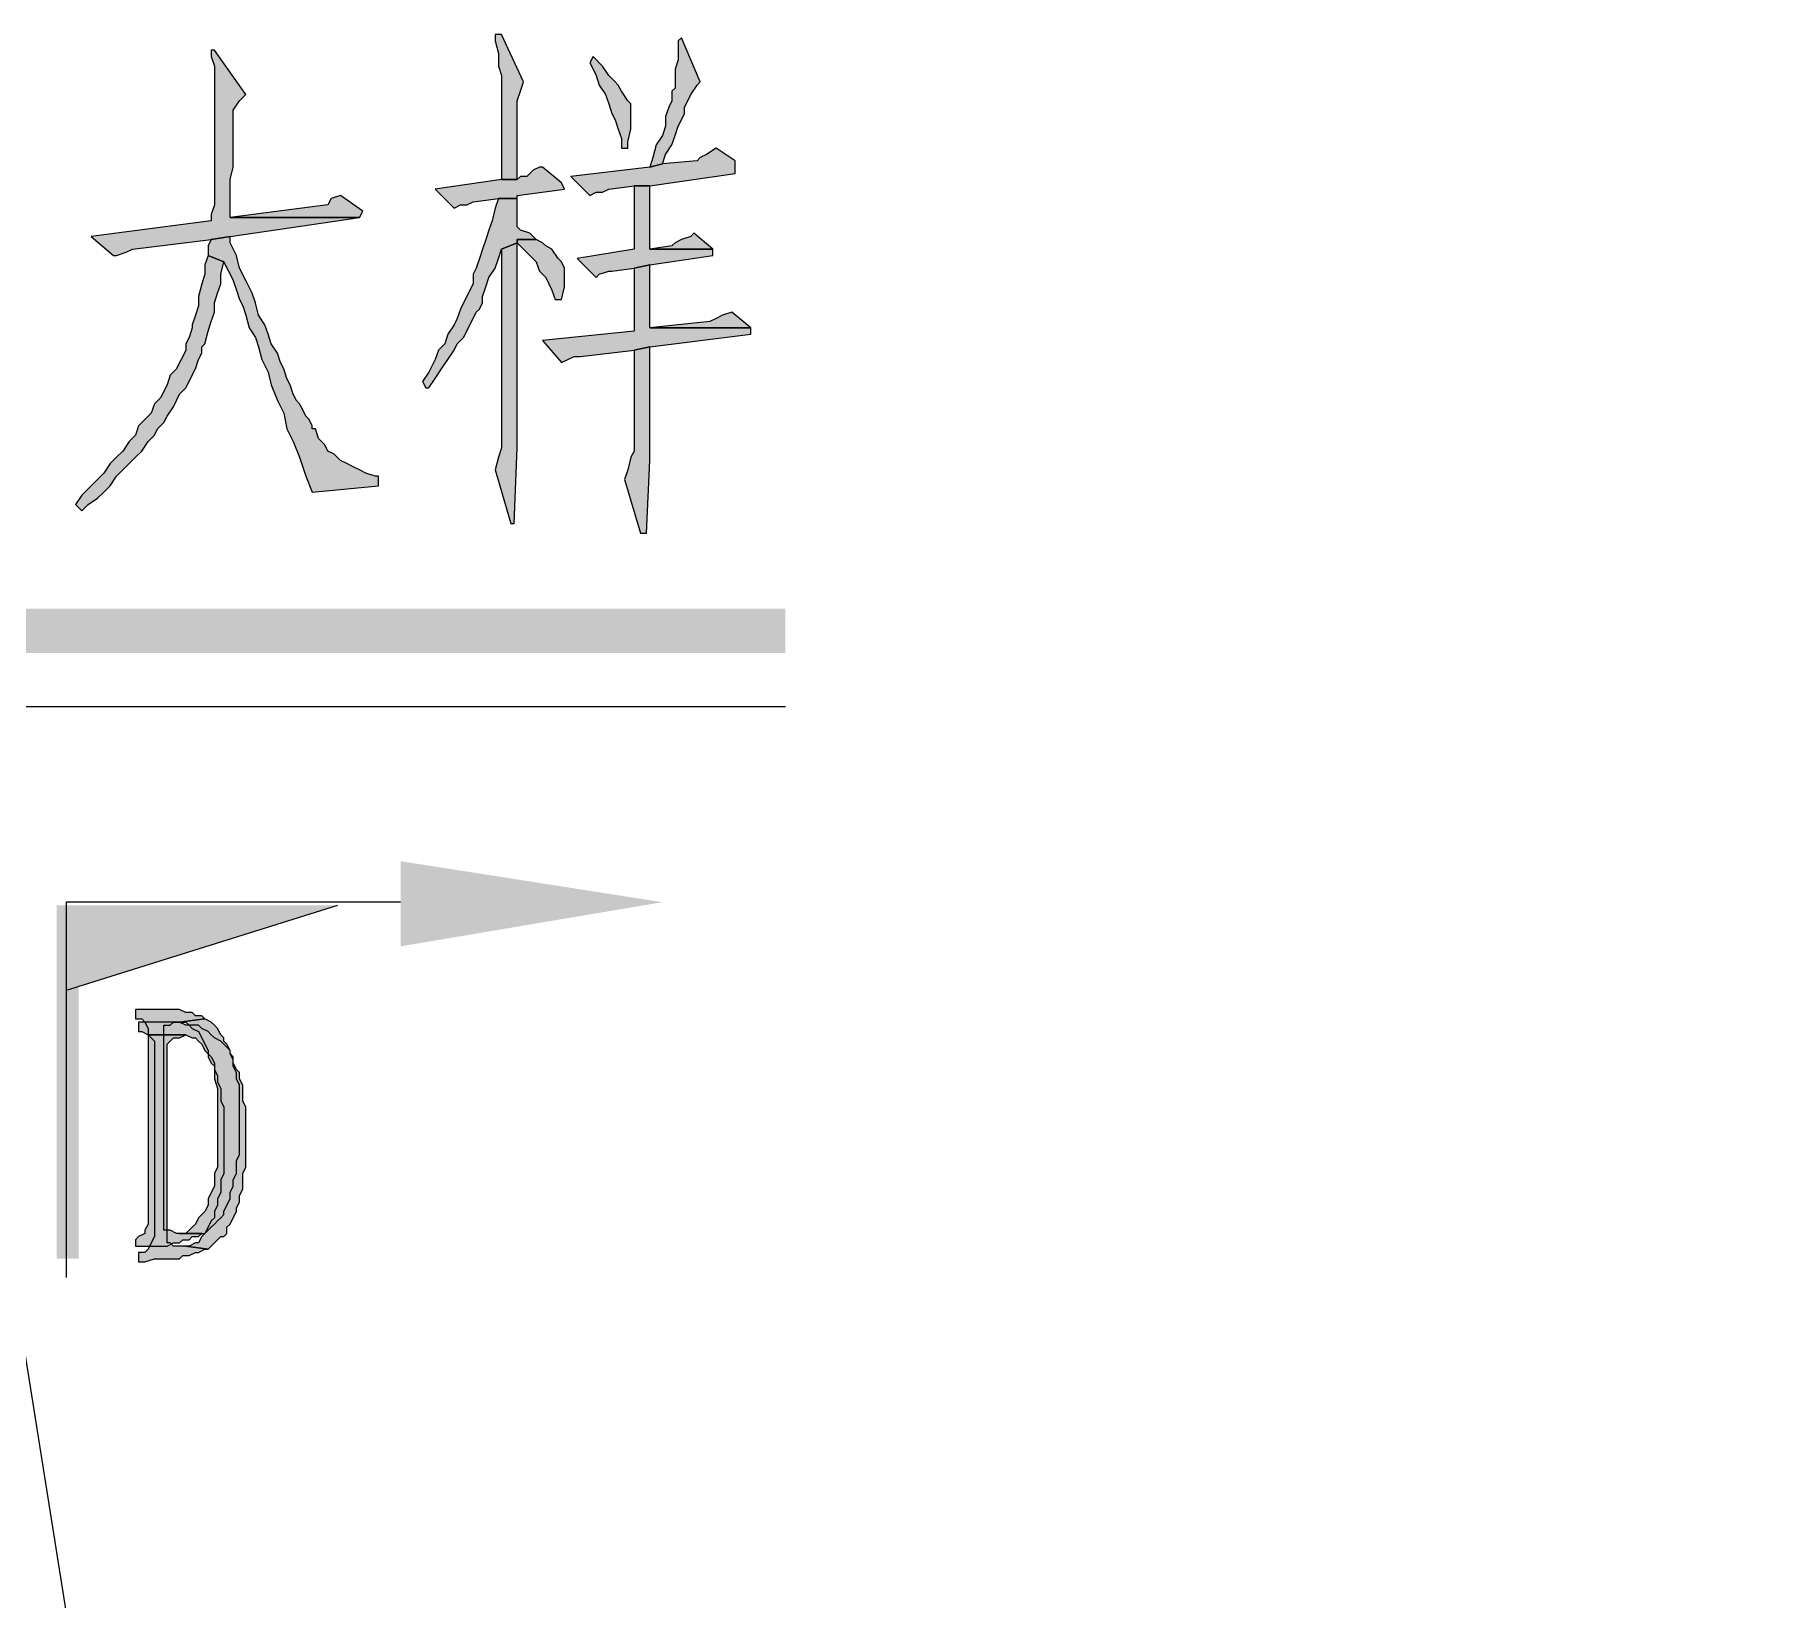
# Model space of a CAD drawing. Header units: millimetres. Extents: x 24 to 410, y 10 to 282.
# Drawn here: x 336.72 to 359.88, y 133.43 to 154.43 of the extents above; entities that cross this region are included whole.
import ezdxf

# ---------------------------------------------------------------- set-up
doc = ezdxf.new("R2010")
doc.units = ezdxf.units.MM

msp = doc.modelspace()

# ---------------------------------------------------------------- hatches: boundary and pattern name
h = msp.add_hatch(color=256)
h.dxf.hatch_style = 2
h.paths.add_polyline_path([(342.984667, 154.432), (342.9, 154.432), (342.9, 154.347333), (342.942333, 154.178), (342.942333, 154.008667), (342.984667, 153.881667), (342.984667, 152.484667), (343.196333, 152.484667), (343.196333, 152.992667), (343.196333, 153.077333), (343.196333, 153.543), (343.238667, 153.67), (343.281, 153.797)])
h = msp.add_hatch(color=256)
h.dxf.hatch_style = 2
h.paths.add_polyline_path([(345.397667, 154.389667), (345.355333, 154.347333), (345.355333, 154.093333), (345.313, 153.966333), (345.313, 153.712333), (345.270667, 153.67), (345.270667, 153.543), (345.228333, 153.458333), (345.186, 153.331333), (345.186, 153.204333), (345.143667, 153.077333), (345.059, 152.950333), (345.016667, 152.781), (344.974333, 152.654), (345.143667, 152.696333), (345.186, 152.823333), (345.270667, 152.950333), (345.313, 153.077333), (345.355333, 153.204333), (345.397667, 153.289), (345.44, 153.373667), (345.44, 153.458333), (345.482333, 153.543), (345.524667, 153.627667), (345.609333, 153.754667), (345.651667, 153.797)])
h = msp.add_hatch(color=256)
h.dxf.hatch_style = 2
h.paths.add_polyline_path([(339.132333, 154.220333), (339.09, 154.220333), (339.09, 154.135667), (339.132333, 154.008667), (339.132333, 152.146), (339.09, 152.019), (339.09, 151.934333), (337.481333, 151.722667), (337.777667, 151.468667), (337.82, 151.468667), (337.947, 151.511), (338.031667, 151.553333), (339.09, 151.680333), (339.344, 151.722667), (341.079667, 151.976667), (339.344, 151.976667), (339.344, 152.019), (339.344, 152.484667), (339.386333, 152.654), (339.386333, 153.416), (339.471, 153.543), (339.555667, 153.627667)])
h = msp.add_hatch(color=256)
h.dxf.hatch_style = 2
h.paths.add_polyline_path([(344.212333, 154.135667), (344.17, 154.051), (344.212333, 153.966333), (344.254667, 153.881667), (344.297, 153.754667), (344.381667, 153.627667), (344.424, 153.500667), (344.466333, 153.373667), (344.508667, 153.289), (344.551, 153.162), (344.593333, 153.035), (344.593333, 152.908), (344.678, 152.908), (344.678, 152.992667), (344.720333, 153.162), (344.720333, 153.500667), (344.678, 153.543), (344.593333, 153.67), (344.551, 153.754667), (344.508667, 153.797), (344.424, 153.881667), (344.339333, 154.008667)])
h = msp.add_hatch(color=256)
h.dxf.hatch_style = 2
h.paths.add_polyline_path([(345.863333, 152.908), (345.736333, 152.823333), (345.651667, 152.781), (345.609333, 152.738667), (345.143667, 152.696333), (344.974333, 152.654), (343.916, 152.527), (344.17, 152.273), (344.254667, 152.315333), (344.339333, 152.315333), (344.424, 152.357667), (344.762667, 152.4), (344.974333, 152.4), (346.117333, 152.569333), (346.117333, 152.738667)])
h = msp.add_hatch(color=256)
h.dxf.hatch_style = 2
h.paths.add_polyline_path([(343.535, 152.654), (343.492667, 152.654), (343.408, 152.611667), (343.323333, 152.527), (343.238667, 152.527), (343.196333, 152.484667), (342.984667, 152.484667), (342.095667, 152.357667), (342.349667, 152.103667), (342.434333, 152.146), (342.519, 152.146), (342.603667, 152.188333), (342.942333, 152.230667), (343.196333, 152.230667), (343.196333, 152.273), (343.831333, 152.357667), (343.789, 152.442333)])
h = msp.add_hatch(color=256)
h.dxf.hatch_style = 2
h.paths.add_polyline_path([(344.974333, 152.4), (344.762667, 152.4), (344.762667, 152.146), (344.762667, 151.553333), (344.000667, 151.426333), (344.254667, 151.172333), (344.297, 151.214667), (344.424, 151.257), (344.466333, 151.257), (344.762667, 151.299333), (344.974333, 151.341667), (345.821, 151.468667), (345.821, 151.553333), (344.974333, 151.553333)])
h = msp.add_hatch(color=256)
h.dxf.hatch_style = 2
h.paths.add_polyline_path([(340.825667, 152.273), (340.698667, 152.230667), (340.656333, 152.146), (339.344, 151.976667), (341.079667, 151.976667), (341.122, 152.061333)])
h = msp.add_hatch(color=256)
h.dxf.hatch_style = 2
h.paths.add_polyline_path([(343.196333, 152.230667), (342.942333, 152.230667), (342.9, 152.103667), (342.857667, 151.934333), (342.815333, 151.807333), (342.773, 151.680333), (342.730667, 151.553333), (342.688333, 151.426333), (342.646, 151.299333), (342.603667, 151.214667), (342.603667, 151.087667), (342.561333, 151.003), (342.519, 150.918333), (342.476667, 150.833667), (342.434333, 150.749), (342.392, 150.622), (342.349667, 150.537333), (342.265, 150.410333), (342.222667, 150.283333), (342.138, 150.198667), (342.095667, 150.071667), (342.011, 149.902333), (341.926333, 149.775333), (341.968667, 149.690667), (342.011, 149.690667), (342.095667, 149.817667), (342.180333, 149.944667), (342.265, 150.071667), (342.349667, 150.198667), (342.392, 150.283333), (342.476667, 150.368), (342.519, 150.452667), (342.561333, 150.537333), (342.603667, 150.622), (342.646, 150.706667), (342.688333, 150.749), (342.730667, 150.833667), (342.730667, 150.918333), (342.773, 151.045333), (342.815333, 151.172333), (342.9, 151.299333), (342.942333, 151.426333), (342.984667, 151.553333), (343.196333, 151.638), (343.196333, 151.680333), (343.450333, 151.680333), (343.365667, 151.765), (343.238667, 151.807333), (343.196333, 151.849667)])
h = msp.add_hatch(color=256)
h.dxf.hatch_style = 2
h.paths.add_polyline_path([(339.344, 151.722667), (339.09, 151.680333), (339.047667, 151.595667), (339.047667, 151.468667), (339.259333, 151.384), (339.301667, 151.299333), (339.344, 151.214667), (339.386333, 151.13), (339.428667, 151.003), (339.471, 150.876), (339.513333, 150.791333), (339.555667, 150.664333), (339.598, 150.495), (339.682667, 150.368), (339.725, 150.241), (339.767333, 150.071667), (339.852, 149.902333), (339.894333, 149.733), (339.979, 149.521333), (340.063667, 149.352), (340.106, 149.140333), (340.190667, 148.971), (340.275333, 148.759333), (340.36, 148.505333), (340.444667, 148.293667), (341.333667, 148.378333), (341.333667, 148.505333), (341.291333, 148.505333), (341.164333, 148.547667), (341.079667, 148.59), (340.995, 148.632333), (340.910333, 148.674667), (340.825667, 148.717), (340.741, 148.801667), (340.656333, 148.844), (340.614, 148.928667), (340.529333, 149.013333), (340.487, 149.140333), (340.444667, 149.140333), (340.444667, 149.182667), (340.402333, 149.267333), (340.36, 149.309667), (340.317667, 149.394333), (340.275333, 149.479), (340.233, 149.521333), (340.190667, 149.606), (340.148333, 149.733), (340.106, 149.817667), (340.063667, 149.944667), (340.021333, 150.029333), (339.979, 150.156333), (339.894333, 150.283333), (339.852, 150.410333), (339.809667, 150.537333), (339.725, 150.664333), (339.682667, 150.833667), (339.640333, 150.960667), (339.555667, 151.13), (339.471, 151.299333), (339.428667, 151.468667), (339.344, 151.638)])
h = msp.add_hatch(color=256)
h.dxf.hatch_style = 2
h.paths.add_polyline_path([(343.450333, 151.680333), (343.196333, 151.680333), (343.196333, 151.638), (343.281, 151.553333), (343.365667, 151.468667), (343.450333, 151.384), (343.492667, 151.257), (343.577333, 151.172333), (343.619667, 151.087667), (343.662, 151.003), (343.704333, 150.876), (343.789, 150.876), (343.831333, 151.045333), (343.831333, 151.299333), (343.789, 151.384), (343.746667, 151.426333), (343.662, 151.553333), (343.577333, 151.595667), (343.535, 151.638)])
h = msp.add_hatch(color=256)
h.dxf.hatch_style = 2
h.paths.add_polyline_path([(345.567, 151.765), (345.524667, 151.722667), (345.397667, 151.680333), (345.313, 151.638), (345.270667, 151.595667), (344.974333, 151.553333), (345.821, 151.553333)])
h = msp.add_hatch(color=256)
h.dxf.hatch_style = 2
h.paths.add_polyline_path([(339.047667, 151.468667), (339.005333, 151.341667), (339.005333, 151.214667), (338.963, 151.087667), (338.920667, 150.918333), (338.920667, 150.791333), (338.878333, 150.664333), (338.836, 150.537333), (338.836, 150.495), (338.793667, 150.368), (338.751333, 150.283333), (338.751333, 150.198667), (338.709, 150.114), (338.666667, 150.029333), (338.624333, 149.944667), (338.539667, 149.86), (338.497333, 149.733), (338.455, 149.648333), (338.412667, 149.563667), (338.328, 149.479), (338.285667, 149.352), (338.201, 149.267333), (338.116333, 149.182667), (338.074, 149.055667), (337.989333, 148.971), (337.904667, 148.844), (337.82, 148.759333), (337.735333, 148.674667), (337.650667, 148.547667), (337.566, 148.463), (337.439, 148.336), (337.354333, 148.251333), (337.269667, 148.124333), (337.354333, 148.039667), (337.439, 148.124333), (337.566, 148.209), (337.650667, 148.293667), (337.735333, 148.378333), (337.82, 148.505333), (337.904667, 148.59), (337.989333, 148.674667), (338.074, 148.759333), (338.158667, 148.844), (338.243333, 148.971), (338.328, 149.055667), (338.370333, 149.140333), (338.455, 149.225), (338.497333, 149.309667), (338.582, 149.436667), (338.624333, 149.521333), (338.666667, 149.606), (338.751333, 149.690667), (338.793667, 149.775333), (338.836, 149.86), (338.878333, 149.944667), (338.920667, 150.071667), (338.963, 150.156333), (338.963, 150.241), (339.005333, 150.283333), (339.047667, 150.452667), (339.09, 150.579667), (339.132333, 150.706667), (339.132333, 150.833667), (339.174667, 150.960667), (339.217, 151.087667), (339.217, 151.214667), (339.259333, 151.384)])
h = msp.add_hatch(color=256)
h.dxf.hatch_style = 2
h.paths.add_polyline_path([(343.196333, 151.638), (342.984667, 151.553333), (342.984667, 148.886333), (342.942333, 148.759333), (342.9, 148.59), (343.111667, 147.870333), (343.154, 147.870333), (343.196333, 148.886333)])
h = msp.add_hatch(color=256)
h.dxf.hatch_style = 2
h.paths.add_polyline_path([(344.974333, 151.341667), (344.762667, 151.299333), (344.762667, 150.452667), (343.535, 150.325667), (343.789, 150.029333), (343.873667, 150.071667), (343.958333, 150.114), (344.043, 150.114), (344.762667, 150.198667), (344.974333, 150.241), (346.329, 150.410333), (346.329, 150.495), (344.974333, 150.495)])
h = msp.add_hatch(color=256)
h.dxf.hatch_style = 2
h.paths.add_polyline_path([(346.075, 150.706667), (345.948, 150.664333), (345.863333, 150.622), (345.778667, 150.579667), (344.974333, 150.495), (346.329, 150.495)])
h = msp.add_hatch(color=256)
h.dxf.hatch_style = 2
h.paths.add_polyline_path([(344.974333, 150.241), (344.762667, 150.198667), (344.762667, 148.844), (344.720333, 148.759333), (344.678, 148.59), (344.635667, 148.463), (344.847333, 147.743333), (344.932, 147.743333), (344.974333, 148.717)])
h = msp.add_hatch(color=256)
h.dxf.hatch_style = 2
h.paths.add_polyline_path([(322.537667, 146.727333), (322.537667, 146.134667), (346.794667, 146.727333)])
h = msp.add_hatch(color=256)
h.dxf.hatch_style = 2
h.paths.add_polyline_path([(322.537667, 146.134667), (346.794667, 146.727333), (346.794667, 146.134667)])
h = msp.add_hatch(color=256)
h.dxf.hatch_style = 2
h.paths.add_polyline_path([(341.63, 142.197667), (345.143667, 142.790333), (341.63, 143.340667)])
h = msp.add_hatch(color=256)
h.dxf.hatch_style = 2
h.paths.add_polyline_path([(337.015667, 138.006667), (337.312, 138.006667), (337.015667, 142.748)])
h = msp.add_hatch(color=256)
h.dxf.hatch_style = 2
h.paths.add_polyline_path([(337.312, 138.006667), (337.015667, 142.748), (337.312, 142.748)])
h = msp.add_hatch(color=256)
h.dxf.hatch_style = 2
h.paths.add_polyline_path([(337.142667, 142.748), (340.783333, 142.748), (337.142667, 141.605)])
h = msp.add_hatch(color=256)
h.dxf.hatch_style = 2
h.paths.add_polyline_path([(338.624333, 141.351), (338.074, 141.351), (338.074, 141.224), (338.158667, 141.224), (338.201, 141.181667), (338.243333, 141.097), (338.243333, 138.472333), (338.201, 138.387667), (338.201, 138.345333), (338.116333, 138.303), (338.074, 138.260667), (338.074, 138.176), (338.116333, 138.176), (338.497333, 138.176), (338.582, 138.218333), (338.666667, 138.218333), (338.709, 138.260667), (338.793667, 138.260667), (338.836, 138.303), (338.920667, 138.303), (338.963, 138.345333), (338.666667, 138.345333), (338.624333, 138.345333), (338.539667, 138.387667), (338.455, 138.387667), (338.455, 138.43), (338.455, 141.139333), (338.539667, 141.139333), (338.582, 141.181667), (338.666667, 141.181667), (339.005333, 141.224), (338.963, 141.266333), (338.878333, 141.266333), (338.836, 141.308667), (338.751333, 141.308667), (338.666667, 141.351)])
h = msp.add_hatch(color=256)
h.dxf.hatch_style = 2
h.paths.add_polyline_path([(338.666667, 141.181667), (338.116333, 141.181667), (338.116333, 141.054667), (338.158667, 141.054667), (338.243333, 141.012333), (338.751333, 141.012333), (338.836, 140.97), (338.878333, 140.97), (338.920667, 140.927667), (338.963, 140.885333), (339.005333, 140.800667), (339.09, 140.716), (339.132333, 140.631333), (339.132333, 140.546667), (339.174667, 140.462), (339.174667, 140.377333), (339.217, 140.292667), (339.217, 140.123333), (339.259333, 140.038667), (339.259333, 139.573), (339.259333, 139.149667), (339.217, 139.065), (339.217, 138.895667), (339.174667, 138.811), (339.174667, 138.726333), (339.132333, 138.641667), (339.132333, 138.557), (339.09, 138.514667), (339.047667, 138.43), (339.005333, 138.345333), (338.963, 138.303), (338.920667, 138.218333), (338.878333, 138.218333), (338.793667, 138.176), (338.751333, 138.176), (339.047667, 138.133667), (339.09, 138.176), (339.132333, 138.218333), (339.174667, 138.260667), (339.217, 138.303), (339.259333, 138.303), (339.301667, 138.345333), (339.301667, 138.43), (339.344, 138.472333), (339.386333, 138.557), (339.428667, 138.641667), (339.428667, 138.684), (339.471, 138.768667), (339.471, 138.853333), (339.513333, 138.938), (339.513333, 139.149667), (339.555667, 139.234333), (339.555667, 140.038667), (339.513333, 140.123333), (339.513333, 140.335), (339.471, 140.419667), (339.471, 140.504333), (339.428667, 140.546667), (339.386333, 140.631333), (339.386333, 140.716), (339.344, 140.758333), (339.344, 140.800667), (339.301667, 140.843), (339.259333, 140.885333), (339.217, 140.927667), (339.132333, 140.97), (339.09, 141.012333), (339.047667, 141.054667), (338.963, 141.097), (338.920667, 141.139333), (338.751333, 141.139333)])
h = msp.add_hatch(color=256)
h.dxf.hatch_style = 2
h.paths.add_polyline_path([(339.005333, 141.224), (338.666667, 141.181667), (338.751333, 141.181667), (338.793667, 141.139333), (338.836, 141.097), (338.920667, 141.054667), (338.963, 140.97), (339.005333, 140.885333), (339.047667, 140.800667), (339.047667, 140.716), (339.09, 140.631333), (339.132333, 140.589), (339.132333, 140.419667), (339.174667, 140.292667), (339.174667, 139.234333), (339.132333, 139.149667), (339.132333, 138.980333), (339.09, 138.895667), (339.047667, 138.811), (339.047667, 138.726333), (339.005333, 138.641667), (338.920667, 138.557), (338.878333, 138.472333), (338.836, 138.43), (338.793667, 138.387667), (338.751333, 138.345333), (338.666667, 138.345333), (338.963, 138.345333), (339.005333, 138.345333), (339.047667, 138.387667), (339.09, 138.43), (339.132333, 138.472333), (339.174667, 138.514667), (339.217, 138.557), (339.259333, 138.599333), (339.259333, 138.641667), (339.301667, 138.726333), (339.344, 138.811), (339.344, 138.895667), (339.386333, 138.980333), (339.386333, 139.065), (339.428667, 139.149667), (339.428667, 139.319), (339.471, 139.403667), (339.471, 140.335), (339.428667, 140.419667), (339.428667, 140.504333), (339.386333, 140.589), (339.386333, 140.673667), (339.344, 140.758333), (339.344, 140.800667), (339.301667, 140.885333), (339.259333, 140.927667), (339.259333, 140.97), (339.217, 141.012333), (339.174667, 141.097), (339.132333, 141.139333), (339.09, 141.181667)])
h = msp.add_hatch(color=256)
h.dxf.hatch_style = 2
h.paths.add_polyline_path([(338.243333, 141.012333), (338.285667, 140.97), (338.328, 140.927667), (338.328, 138.303), (338.285667, 138.218333), (338.243333, 138.133667), (338.201, 138.091333), (338.116333, 138.091333), (338.116333, 137.964333), (338.201, 137.964333), (338.328, 138.006667), (338.666667, 138.006667), (338.709, 138.049), (338.793667, 138.049), (338.878333, 138.091333), (338.920667, 138.091333), (339.005333, 138.133667), (339.047667, 138.133667), (338.751333, 138.176), (338.582, 138.176), (338.539667, 138.218333), (338.497333, 138.218333), (338.497333, 140.885333), (338.539667, 140.927667), (338.582, 140.97), (338.666667, 140.97), (338.751333, 141.012333)])

# ---------------------------------------------------------------- linework, layer by layer
at = {"lineweight": 0}
for points in [[(342.984667, 154.432), (342.9, 154.432), (342.9, 154.347333), (342.942333, 154.178), (342.942333, 154.008667), (342.984667, 153.881667), (342.984667, 152.484667), (343.196333, 152.484667), (343.196333, 152.992667), (343.196333, 153.077333), (343.196333, 153.543), (343.238667, 153.67), (343.281, 153.797)], [(345.397667, 154.389667), (345.355333, 154.347333), (345.355333, 154.093333), (345.313, 153.966333), (345.313, 153.712333), (345.270667, 153.67), (345.270667, 153.543), (345.228333, 153.458333), (345.186, 153.331333), (345.186, 153.204333), (345.143667, 153.077333), (345.059, 152.950333), (345.016667, 152.781), (344.974333, 152.654), (345.143667, 152.696333), (345.186, 152.823333), (345.270667, 152.950333), (345.313, 153.077333), (345.355333, 153.204333), (345.397667, 153.289), (345.44, 153.373667), (345.44, 153.458333), (345.482333, 153.543), (345.524667, 153.627667), (345.609333, 153.754667), (345.651667, 153.797)], [(339.132333, 154.220333), (339.09, 154.220333), (339.09, 154.135667), (339.132333, 154.008667), (339.132333, 152.146), (339.09, 152.019), (339.09, 151.934333), (337.481333, 151.722667), (337.777667, 151.468667), (337.82, 151.468667), (337.947, 151.511), (338.031667, 151.553333), (339.09, 151.680333), (339.344, 151.722667), (341.079667, 151.976667), (339.344, 151.976667), (339.344, 152.019), (339.344, 152.484667), (339.386333, 152.654), (339.386333, 153.416), (339.471, 153.543), (339.555667, 153.627667)], [(344.212333, 154.135667), (344.17, 154.051), (344.212333, 153.966333), (344.254667, 153.881667), (344.297, 153.754667), (344.381667, 153.627667), (344.424, 153.500667), (344.466333, 153.373667), (344.508667, 153.289), (344.551, 153.162), (344.593333, 153.035), (344.593333, 152.908), (344.678, 152.908), (344.678, 152.992667), (344.720333, 153.162), (344.720333, 153.500667), (344.678, 153.543), (344.593333, 153.67), (344.551, 153.754667), (344.508667, 153.797), (344.424, 153.881667), (344.339333, 154.008667)], [(345.863333, 152.908), (345.736333, 152.823333), (345.651667, 152.781), (345.609333, 152.738667), (345.143667, 152.696333), (344.974333, 152.654), (343.916, 152.527), (344.17, 152.273), (344.254667, 152.315333), (344.339333, 152.315333), (344.424, 152.357667), (344.762667, 152.4), (344.974333, 152.4), (346.117333, 152.569333), (346.117333, 152.738667)], [(343.535, 152.654), (343.492667, 152.654), (343.408, 152.611667), (343.323333, 152.527), (343.238667, 152.527), (343.196333, 152.484667), (342.984667, 152.484667), (342.095667, 152.357667), (342.349667, 152.103667), (342.434333, 152.146), (342.519, 152.146), (342.603667, 152.188333), (342.942333, 152.230667), (343.196333, 152.230667), (343.196333, 152.273), (343.831333, 152.357667), (343.789, 152.442333)], [(344.974333, 152.4), (344.762667, 152.4), (344.762667, 152.146), (344.762667, 151.553333), (344.000667, 151.426333), (344.254667, 151.172333), (344.297, 151.214667), (344.424, 151.257), (344.466333, 151.257), (344.762667, 151.299333), (344.974333, 151.341667), (345.821, 151.468667), (345.821, 151.553333), (344.974333, 151.553333)], [(340.825667, 152.273), (340.698667, 152.230667), (340.656333, 152.146), (339.344, 151.976667), (341.079667, 151.976667), (341.122, 152.061333)], [(343.196333, 152.230667), (342.942333, 152.230667), (342.9, 152.103667), (342.857667, 151.934333), (342.815333, 151.807333), (342.773, 151.680333), (342.730667, 151.553333), (342.688333, 151.426333), (342.646, 151.299333), (342.603667, 151.214667), (342.603667, 151.087667), (342.561333, 151.003), (342.519, 150.918333), (342.476667, 150.833667), (342.434333, 150.749), (342.392, 150.622), (342.349667, 150.537333), (342.265, 150.410333), (342.222667, 150.283333), (342.138, 150.198667), (342.095667, 150.071667), (342.011, 149.902333), (341.926333, 149.775333), (341.968667, 149.690667), (342.011, 149.690667), (342.095667, 149.817667), (342.180333, 149.944667), (342.265, 150.071667), (342.349667, 150.198667), (342.392, 150.283333), (342.476667, 150.368), (342.519, 150.452667), (342.561333, 150.537333), (342.603667, 150.622), (342.646, 150.706667), (342.688333, 150.749), (342.730667, 150.833667), (342.730667, 150.918333), (342.773, 151.045333), (342.815333, 151.172333), (342.9, 151.299333), (342.942333, 151.426333), (342.984667, 151.553333), (343.196333, 151.638), (343.196333, 151.680333), (343.450333, 151.680333), (343.365667, 151.765), (343.238667, 151.807333), (343.196333, 151.849667)], [(339.344, 151.722667), (339.09, 151.680333), (339.047667, 151.595667), (339.047667, 151.468667), (339.259333, 151.384), (339.301667, 151.299333), (339.344, 151.214667), (339.386333, 151.13), (339.428667, 151.003), (339.471, 150.876), (339.513333, 150.791333), (339.555667, 150.664333), (339.598, 150.495), (339.682667, 150.368), (339.725, 150.241), (339.767333, 150.071667), (339.852, 149.902333), (339.894333, 149.733), (339.979, 149.521333), (340.063667, 149.352), (340.106, 149.140333), (340.190667, 148.971), (340.275333, 148.759333), (340.36, 148.505333), (340.444667, 148.293667), (341.333667, 148.378333), (341.333667, 148.505333), (341.291333, 148.505333), (341.164333, 148.547667), (341.079667, 148.59), (340.995, 148.632333), (340.910333, 148.674667), (340.825667, 148.717), (340.741, 148.801667), (340.656333, 148.844), (340.614, 148.928667), (340.529333, 149.013333), (340.487, 149.140333), (340.444667, 149.140333), (340.444667, 149.182667), (340.402333, 149.267333), (340.36, 149.309667), (340.317667, 149.394333), (340.275333, 149.479), (340.233, 149.521333), (340.190667, 149.606), (340.148333, 149.733), (340.106, 149.817667), (340.063667, 149.944667), (340.021333, 150.029333), (339.979, 150.156333), (339.894333, 150.283333), (339.852, 150.410333), (339.809667, 150.537333), (339.725, 150.664333), (339.682667, 150.833667), (339.640333, 150.960667), (339.555667, 151.13), (339.471, 151.299333), (339.428667, 151.468667), (339.344, 151.638)], [(343.450333, 151.680333), (343.196333, 151.680333), (343.196333, 151.638), (343.281, 151.553333), (343.365667, 151.468667), (343.450333, 151.384), (343.492667, 151.257), (343.577333, 151.172333), (343.619667, 151.087667), (343.662, 151.003), (343.704333, 150.876), (343.789, 150.876), (343.831333, 151.045333), (343.831333, 151.299333), (343.789, 151.384), (343.746667, 151.426333), (343.662, 151.553333), (343.577333, 151.595667), (343.535, 151.638)], [(345.567, 151.765), (345.524667, 151.722667), (345.397667, 151.680333), (345.313, 151.638), (345.270667, 151.595667), (344.974333, 151.553333), (345.821, 151.553333)], [(339.047667, 151.468667), (339.005333, 151.341667), (339.005333, 151.214667), (338.963, 151.087667), (338.920667, 150.918333), (338.920667, 150.791333), (338.878333, 150.664333), (338.836, 150.537333), (338.836, 150.495), (338.793667, 150.368), (338.751333, 150.283333), (338.751333, 150.198667), (338.709, 150.114), (338.666667, 150.029333), (338.624333, 149.944667), (338.539667, 149.86), (338.497333, 149.733), (338.455, 149.648333), (338.412667, 149.563667), (338.328, 149.479), (338.285667, 149.352), (338.201, 149.267333), (338.116333, 149.182667), (338.074, 149.055667), (337.989333, 148.971), (337.904667, 148.844), (337.82, 148.759333), (337.735333, 148.674667), (337.650667, 148.547667), (337.566, 148.463), (337.439, 148.336), (337.354333, 148.251333), (337.269667, 148.124333), (337.354333, 148.039667), (337.439, 148.124333), (337.566, 148.209), (337.650667, 148.293667), (337.735333, 148.378333), (337.82, 148.505333), (337.904667, 148.59), (337.989333, 148.674667), (338.074, 148.759333), (338.158667, 148.844), (338.243333, 148.971), (338.328, 149.055667), (338.370333, 149.140333), (338.455, 149.225), (338.497333, 149.309667), (338.582, 149.436667), (338.624333, 149.521333), (338.666667, 149.606), (338.751333, 149.690667), (338.793667, 149.775333), (338.836, 149.86), (338.878333, 149.944667), (338.920667, 150.071667), (338.963, 150.156333), (338.963, 150.241), (339.005333, 150.283333), (339.047667, 150.452667), (339.09, 150.579667), (339.132333, 150.706667), (339.132333, 150.833667), (339.174667, 150.960667), (339.217, 151.087667), (339.217, 151.214667), (339.259333, 151.384)], [(343.196333, 151.638), (342.984667, 151.553333), (342.984667, 148.886333), (342.942333, 148.759333), (342.9, 148.59), (343.111667, 147.870333), (343.154, 147.870333), (343.196333, 148.886333)], [(344.974333, 151.341667), (344.762667, 151.299333), (344.762667, 150.452667), (343.535, 150.325667), (343.789, 150.029333), (343.873667, 150.071667), (343.958333, 150.114), (344.043, 150.114), (344.762667, 150.198667), (344.974333, 150.241), (346.329, 150.410333), (346.329, 150.495), (344.974333, 150.495)], [(346.075, 150.706667), (345.948, 150.664333), (345.863333, 150.622), (345.778667, 150.579667), (344.974333, 150.495), (346.329, 150.495)], [(344.974333, 150.241), (344.762667, 150.198667), (344.762667, 148.844), (344.720333, 148.759333), (344.678, 148.59), (344.635667, 148.463), (344.847333, 147.743333), (344.932, 147.743333), (344.974333, 148.717)], [(338.624333, 141.351), (338.074, 141.351), (338.074, 141.224), (338.158667, 141.224), (338.201, 141.181667), (338.243333, 141.097), (338.243333, 138.472333), (338.201, 138.387667), (338.201, 138.345333), (338.116333, 138.303), (338.074, 138.260667), (338.074, 138.176), (338.116333, 138.176), (338.497333, 138.176), (338.582, 138.218333), (338.666667, 138.218333), (338.709, 138.260667), (338.793667, 138.260667), (338.836, 138.303), (338.920667, 138.303), (338.963, 138.345333), (338.666667, 138.345333), (338.624333, 138.345333), (338.539667, 138.387667), (338.455, 138.387667), (338.455, 138.43), (338.455, 141.139333), (338.539667, 141.139333), (338.582, 141.181667), (338.666667, 141.181667), (339.005333, 141.224), (338.963, 141.266333), (338.878333, 141.266333), (338.836, 141.308667), (338.751333, 141.308667), (338.666667, 141.351)], [(338.666667, 141.181667), (338.116333, 141.181667), (338.116333, 141.054667), (338.158667, 141.054667), (338.243333, 141.012333), (338.751333, 141.012333), (338.836, 140.97), (338.878333, 140.97), (338.920667, 140.927667), (338.963, 140.885333), (339.005333, 140.800667), (339.09, 140.716), (339.132333, 140.631333), (339.132333, 140.546667), (339.174667, 140.462), (339.174667, 140.377333), (339.217, 140.292667), (339.217, 140.123333), (339.259333, 140.038667), (339.259333, 139.573), (339.259333, 139.149667), (339.217, 139.065), (339.217, 138.895667), (339.174667, 138.811), (339.174667, 138.726333), (339.132333, 138.641667), (339.132333, 138.557), (339.09, 138.514667), (339.047667, 138.43), (339.005333, 138.345333), (338.963, 138.303), (338.920667, 138.218333), (338.878333, 138.218333), (338.793667, 138.176), (338.751333, 138.176), (339.047667, 138.133667), (339.09, 138.176), (339.132333, 138.218333), (339.174667, 138.260667), (339.217, 138.303), (339.259333, 138.303), (339.301667, 138.345333), (339.301667, 138.43), (339.344, 138.472333), (339.386333, 138.557), (339.428667, 138.641667), (339.428667, 138.684), (339.471, 138.768667), (339.471, 138.853333), (339.513333, 138.938), (339.513333, 139.149667), (339.555667, 139.234333), (339.555667, 140.038667), (339.513333, 140.123333), (339.513333, 140.335), (339.471, 140.419667), (339.471, 140.504333), (339.428667, 140.546667), (339.386333, 140.631333), (339.386333, 140.716), (339.344, 140.758333), (339.344, 140.800667), (339.301667, 140.843), (339.259333, 140.885333), (339.217, 140.927667), (339.132333, 140.97), (339.09, 141.012333), (339.047667, 141.054667), (338.963, 141.097), (338.920667, 141.139333), (338.751333, 141.139333)], [(339.005333, 141.224), (338.666667, 141.181667), (338.751333, 141.181667), (338.793667, 141.139333), (338.836, 141.097), (338.920667, 141.054667), (338.963, 140.97), (339.005333, 140.885333), (339.047667, 140.800667), (339.047667, 140.716), (339.09, 140.631333), (339.132333, 140.589), (339.132333, 140.419667), (339.174667, 140.292667), (339.174667, 139.234333), (339.132333, 139.149667), (339.132333, 138.980333), (339.09, 138.895667), (339.047667, 138.811), (339.047667, 138.726333), (339.005333, 138.641667), (338.920667, 138.557), (338.878333, 138.472333), (338.836, 138.43), (338.793667, 138.387667), (338.751333, 138.345333), (338.666667, 138.345333), (338.963, 138.345333), (339.005333, 138.345333), (339.047667, 138.387667), (339.09, 138.43), (339.132333, 138.472333), (339.174667, 138.514667), (339.217, 138.557), (339.259333, 138.599333), (339.259333, 138.641667), (339.301667, 138.726333), (339.344, 138.811), (339.344, 138.895667), (339.386333, 138.980333), (339.386333, 139.065), (339.428667, 139.149667), (339.428667, 139.319), (339.471, 139.403667), (339.471, 140.335), (339.428667, 140.419667), (339.428667, 140.504333), (339.386333, 140.589), (339.386333, 140.673667), (339.344, 140.758333), (339.344, 140.800667), (339.301667, 140.885333), (339.259333, 140.927667), (339.259333, 140.97), (339.217, 141.012333), (339.174667, 141.097), (339.132333, 141.139333), (339.09, 141.181667)], [(338.243333, 141.012333), (338.285667, 140.97), (338.328, 140.927667), (338.328, 138.303), (338.285667, 138.218333), (338.243333, 138.133667), (338.201, 138.091333), (338.116333, 138.091333), (338.116333, 137.964333), (338.201, 137.964333), (338.328, 138.006667), (338.666667, 138.006667), (338.709, 138.049), (338.793667, 138.049), (338.878333, 138.091333), (338.920667, 138.091333), (339.005333, 138.133667), (339.047667, 138.133667), (338.751333, 138.176), (338.582, 138.176), (338.539667, 138.218333), (338.497333, 138.218333), (338.497333, 140.885333), (338.539667, 140.927667), (338.582, 140.97), (338.666667, 140.97), (338.751333, 141.012333)]]:
    msp.add_lwpolyline(points, close=True, dxfattribs=at)
for points in [[(322.537667, 145.415), (346.794667, 145.415)], [(341.63, 142.790333), (337.142667, 142.790333), (337.142667, 137.752667)], [(340.783333, 142.748), (337.142667, 141.605)], [(315.933667, 133.265333), (335.957333, 133.265333), (336.507667, 137.244667), (337.735333, 129.54), (338.412667, 133.265333), (359.875667, 133.265333)]]:
    msp.add_lwpolyline(points, dxfattribs=at)

doc.saveas('drawing.dxf')
